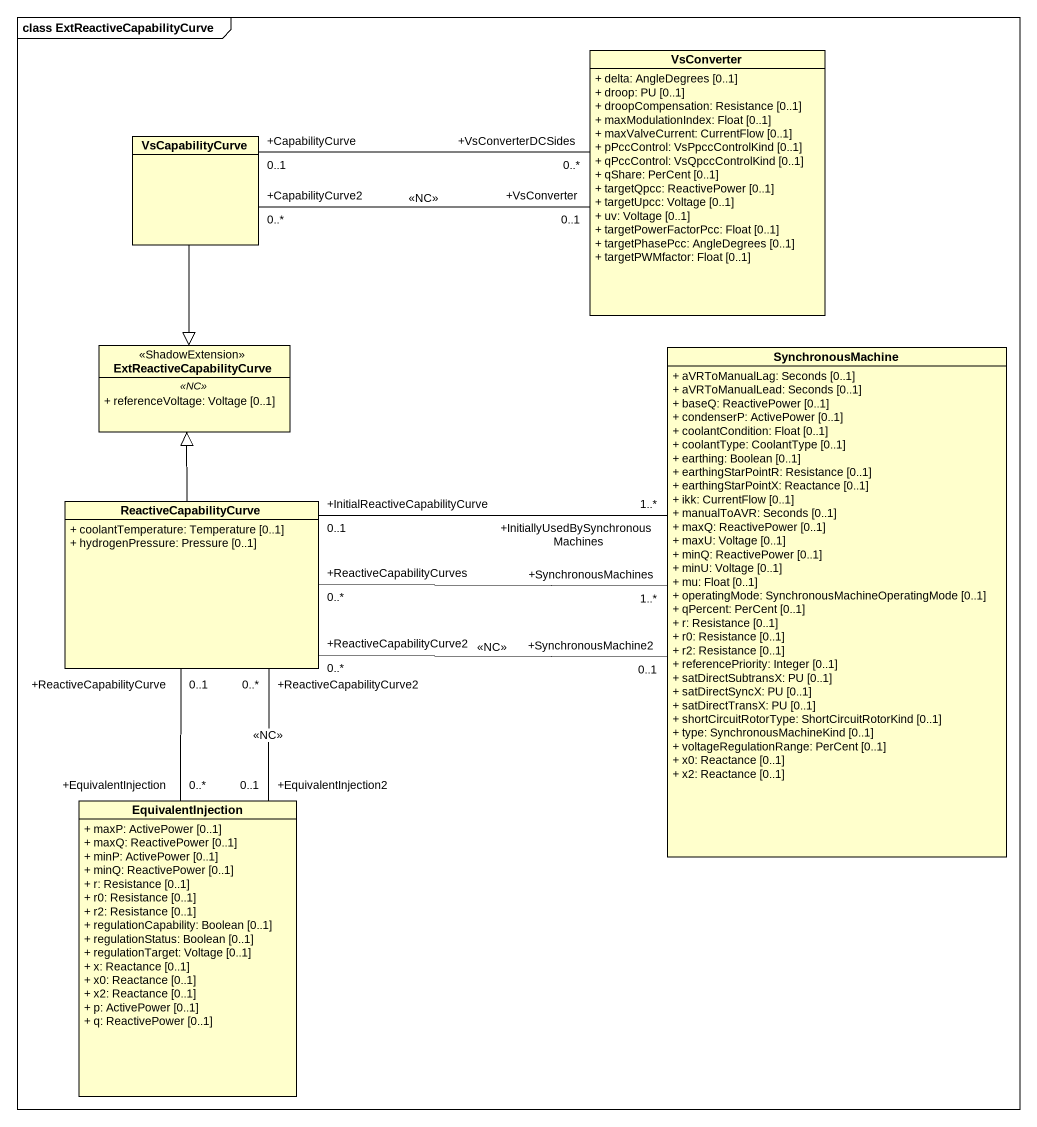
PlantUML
@startuml
mainframe class ExtReactiveCapabilityCurve
hide circle
hide empty members
skinparam classAttributeIconSize 0
class VsConverter {
  + delta: AngleDegrees [0..1]
  + droop: PU [0..1]
  + droopCompensation: Resistance [0..1]
  + maxModulationIndex: Float [0..1]
  + maxValveCurrent: CurrentFlow [0..1]
  + pPccControl: VsPpccControlKind [0..1]
  + qPccControl: VsQpccControlKind [0..1]
  + qShare: PerCent [0..1]
  + targetQpcc: ReactivePower [0..1]
  + targetUpcc: Voltage [0..1]
  + uv: Voltage [0..1]
  + targetPowerFactorPcc: Float [0..1]
  + targetPhasePcc: AngleDegrees [0..1]
  + targetPWMfactor: Float [0..1]
}
class VsCapabilityCurve
class ExtReactiveCapabilityCurve <<ShadowExtension>> {
  .. <<NC>> ..
  + referenceVoltage: Voltage [0..1]
}
class SynchronousMachine {
  + aVRToManualLag: Seconds [0..1]
  + aVRToManualLead: Seconds [0..1]
  + baseQ: ReactivePower [0..1]
  + condenserP: ActivePower [0..1]
  + coolantCondition: Float [0..1]
  + coolantType: CoolantType [0..1]
  + earthing: Boolean [0..1]
  + earthingStarPointR: Resistance [0..1]
  + earthingStarPointX: Reactance [0..1]
  + ikk: CurrentFlow [0..1]
  + manualToAVR: Seconds [0..1]
  + maxQ: ReactivePower [0..1]
  + maxU: Voltage [0..1]
  + minQ: ReactivePower [0..1]
  + minU: Voltage [0..1]
  + mu: Float [0..1]
  + operatingMode: SynchronousMachineOperatingMode [0..1]
  + qPercent: PerCent [0..1]
  + r: Resistance [0..1]
  + r0: Resistance [0..1]
  + r2: Resistance [0..1]
  + referencePriority: Integer [0..1]
  + satDirectSubtransX: PU [0..1]
  + satDirectSyncX: PU [0..1]
  + satDirectTransX: PU [0..1]
  + shortCircuitRotorType: ShortCircuitRotorKind [0..1]
  + type: SynchronousMachineKind [0..1]
  + voltageRegulationRange: PerCent [0..1]
  + x0: Reactance [0..1]
  + x2: Reactance [0..1]
}
class ReactiveCapabilityCurve {
  + coolantTemperature: Temperature [0..1]
  + hydrogenPressure: Pressure [0..1]
}
class EquivalentInjection {
  + maxP: ActivePower [0..1]
  + maxQ: ReactivePower [0..1]
  + minP: ActivePower [0..1]
  + minQ: ReactivePower [0..1]
  + r: Resistance [0..1]
  + r0: Resistance [0..1]
  + r2: Resistance [0..1]
  + regulationCapability: Boolean [0..1]
  + regulationStatus: Boolean [0..1]
  + regulationTarget: Voltage [0..1]
  + x: Reactance [0..1]
  + x0: Reactance [0..1]
  + x2: Reactance [0..1]
  + p: ActivePower [0..1]
  + q: ReactivePower [0..1]
}
VsConverter "+VsConverterDCSides\n0..*" -left- "+CapabilityCurve\n0..1" VsCapabilityCurve
VsCapabilityCurve "+CapabilityCurve2\n0..*" -right- "+VsConverter\n0..1" VsConverter : <<NC>>
VsCapabilityCurve --|> ExtReactiveCapabilityCurve
ReactiveCapabilityCurve -up-|> ExtReactiveCapabilityCurve
ReactiveCapabilityCurve "+InitialReactiveCapabilityCurve\n0..1" -right- "+InitiallyUsedBySynchronousMachines\n1..*" SynchronousMachine
ReactiveCapabilityCurve "+ReactiveCapabilityCurves\n0..*" -right- "+SynchronousMachines\n1..*" SynchronousMachine
ReactiveCapabilityCurve "+ReactiveCapabilityCurve2\n0..*" -right- "+SynchronousMachine2\n0..1" SynchronousMachine : <<NC>>
ReactiveCapabilityCurve "+ReactiveCapabilityCurve\n0..1" -- "+EquivalentInjection\n0..*" EquivalentInjection
EquivalentInjection "+EquivalentInjection2\n0..1" -up- "+ReactiveCapabilityCurve2\n0..*" ReactiveCapabilityCurve : <<NC>>
@enduml
